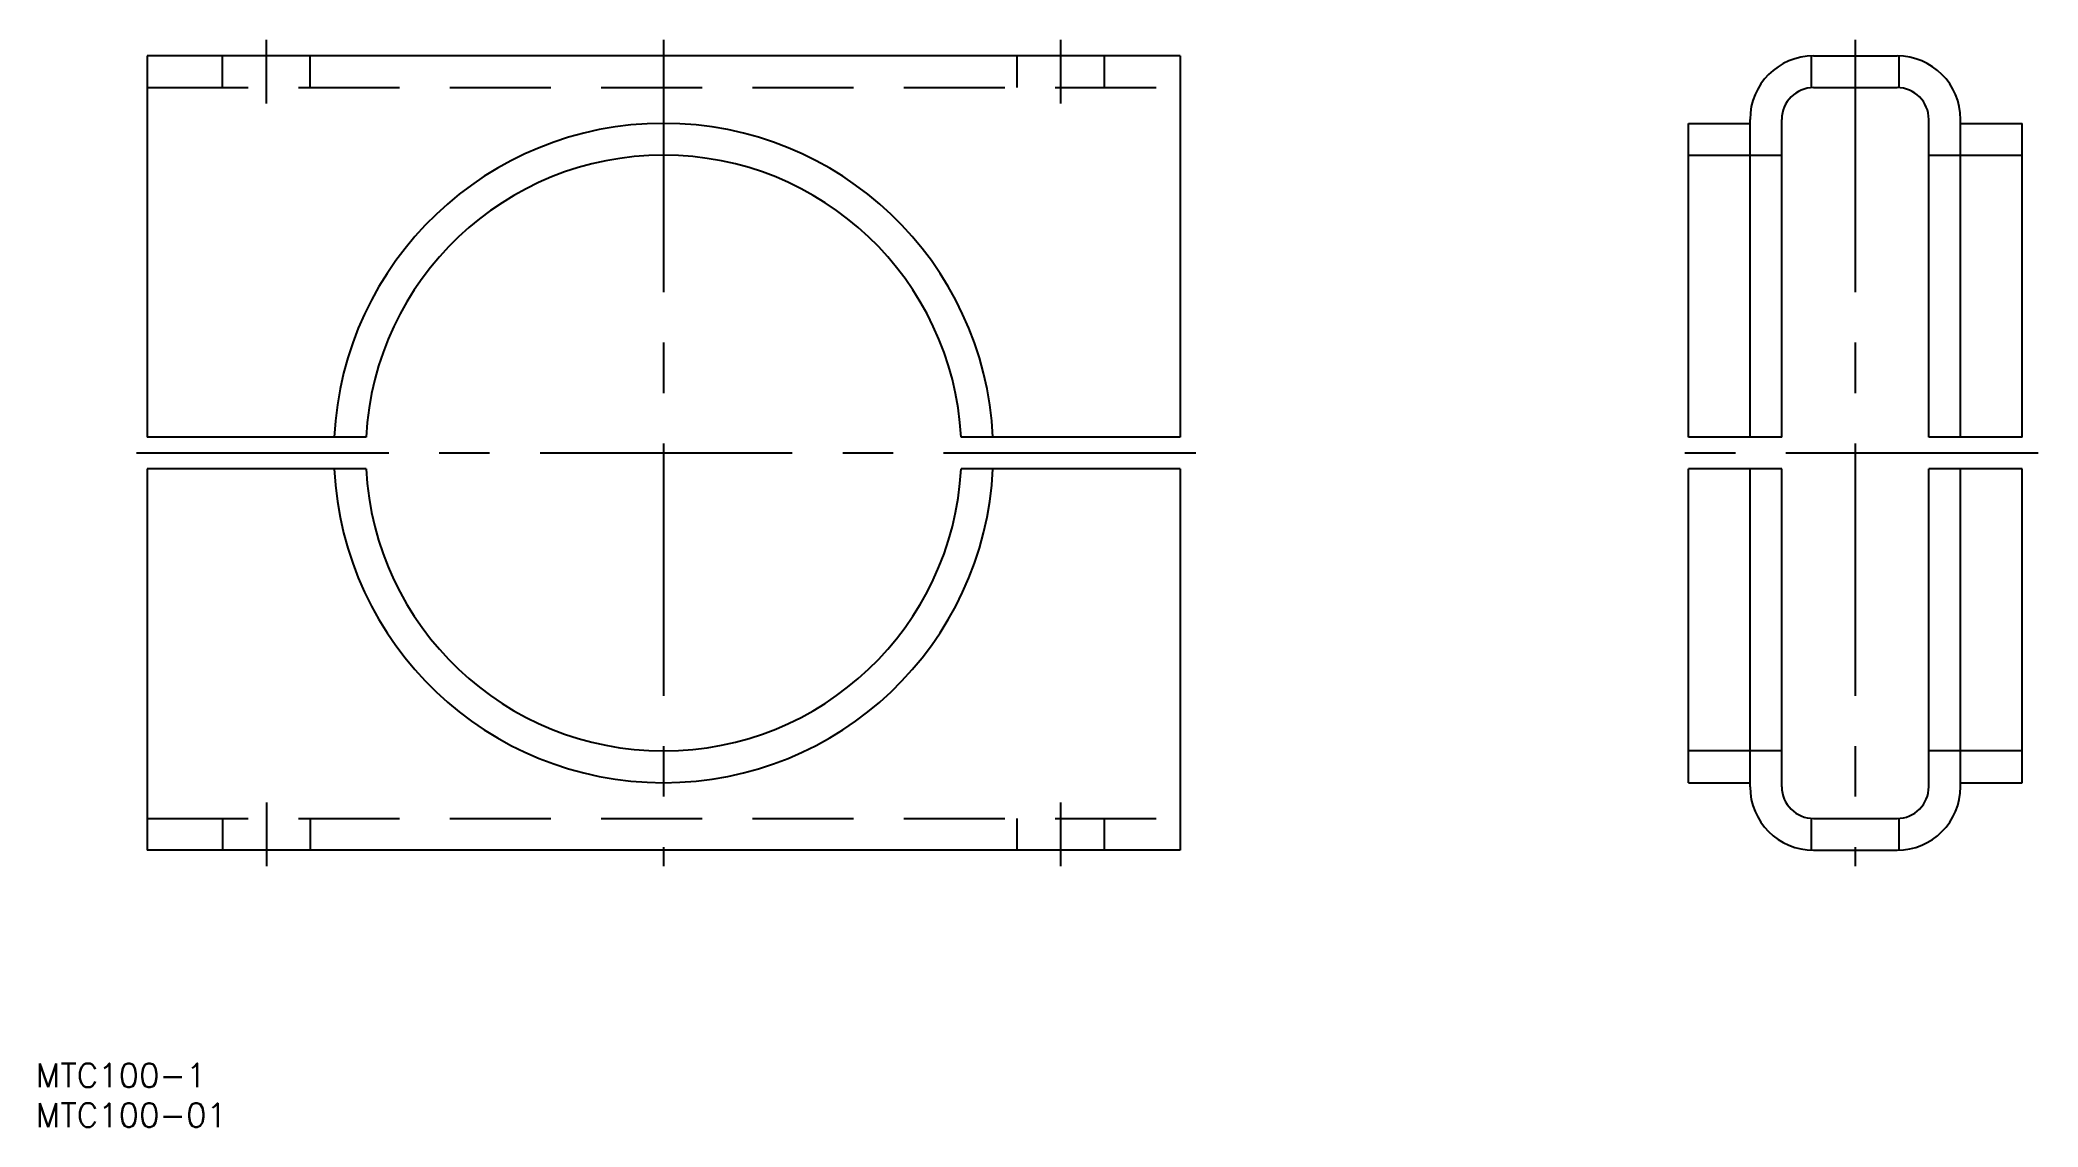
# Model space of a CAD drawing. Extents: x -78 to 173, y -85 to 52.
import ezdxf

# ---------------------------------------------------------------- set-up
doc = ezdxf.new("R2010")
doc.units = 0
doc.linetypes.add('CENTER', pattern=[50.8, 31.75, -6.35, 6.35, -6.35])
doc.linetypes.add('DASHED', pattern=[19.05, 12.7, -6.35])
doc.layers.get('0').update_dxf_attribs({"linetype": 'CONTINUOUS'})
doc.layers.add('CENTER', color=1, linetype='CENTER')
doc.styles.get("Standard").update_dxf_attribs({"font": 'txt.shx', "height": 3, "bigfont": 'bigfont.shx'})

msp = doc.modelspace()

# ---------------------------------------------------------------- linework, layer by layer
at = {"color": 7, "linetype": 'CONTINUOUS'}
for p, q in [((65, 50), (-65, 50)), ((-65, 50), (-65, 2)), ((65, 50), (65, 2)), ((144.75, 50), (155.25, 50)), ((144.75, 46), (155.25, 46)), ((129, 2), (129, 41.5)), ((129, 41.5), (136.75, 41.5)), ((136.75, 2), (136.75, 42)), ((140.75, 2), (140.75, 42)), ((159.25, 2), (159.25, 42)), ((163.25, 2), (163.25, 42)), ((163.25, 41.5), (171, 41.5)), ((171, 2), (171, 41.5)), ((-37.45, 2), (-65, 2)), ((65, 2), (37.45, 2)), ((140.75, 2), (129, 2)), ((171, 2), (159.25, 2)), ((-37.45, -2), (-65, -2)), ((-65, -2), (-65, -50)), ((65, -2), (37.45, -2)), ((65, -2), (65, -50)), ((129, -41.5), (129, -2)), ((140.75, -2), (129, -2)), ((136.75, -42), (136.75, -2)), ((140.75, -42), (140.75, -2)), ((159.25, -42), (159.25, -2)), ((171, -2), (159.25, -2)), ((163.25, -42), (163.25, -2)), ((171, -41.5), (171, -2)), ((129, -41.5), (136.75, -41.5)), ((163.25, -41.5), (171, -41.5)), ((144.75, -46), (155.25, -46)), ((65, -50), (-65, -50)), ((144.75, -50), (155.25, -50))]:
    msp.add_line(p, q, dxfattribs=at)
at = {"color": 3, "linetype": 'DASHED'}
for p, q in [((-55.5, 46), (-55.5, 50)), ((-44.5, 46), (-44.5, 50)), ((44.5, 46), (44.5, 50)), ((55.5, 46), (55.5, 50)), ((144.5, 46), (144.5, 50)), ((155.5, 46), (155.5, 50)), ((-65, 46), (65, 46)), ((129, 37.5), (140.75, 37.5)), ((159.25, 37.5), (171, 37.5)), ((140.75, -37.5), (129, -37.5)), ((171, -37.5), (159.25, -37.5)), ((-65, -46), (65, -46)), ((-55.5, -46), (-55.5, -50)), ((-44.5, -46), (-44.5, -50)), ((44.5, -50), (44.5, -46)), ((55.5, -50), (55.5, -46)), ((144.5, -50), (144.5, -46)), ((155.5, -50), (155.5, -46))]:
    msp.add_line(p, q, dxfattribs=at)
at = {"color": 7, "linetype": 'CONTINUOUS'}
for centre, radius, start, end in [((144.75, 42), 8, 90, 180), ((155.25, 42), 8, 0, 90), ((144.75, 42), 4, 90, 180), ((155.25, 42), 4, 0, 90), ((0, 0), 41.5, 2.7623, 177.2377), ((0, 0), 37.5, 3.0572, 176.9428), ((0, 0), 41.5, 182.7623, 357.2377), ((0, 0), 37.5, 183.0572, 356.9428), ((144.75, -42), 8, 180, 270), ((144.75, -42), 4, 180, 270), ((155.25, -42), 8, 270, 0), ((155.25, -42), 4, 270, 0)]:
    msp.add_arc(centre, radius, start, end, dxfattribs=at)
at = {"layer": 'CENTER', "color": 1, "linetype": 'CENTER'}
for p, q in [((-50, 44), (-50, 52)), ((0, 52), (0, -52)), ((50, 44), (50, 52)), ((150, 52), (150, -52)), ((67, 0), (-67, 0)), ((173, 0), (127, 0)), ((-50, -44), (-50, -52)), ((50, -52), (50, -44))]:
    msp.add_line(p, q, dxfattribs=at)

# ---------------------------------------------------------------- texts
at = {"color": 7, "linetype": 'CONTINUOUS'}
for s, p in [('MTC100-1', (-79.01, -79.84)), ('MTC100-01', (-79.01, -84.84))]:
    msp.add_text(s, height=3, dxfattribs=at).set_placement(p)

doc.saveas('drawing.dxf')
